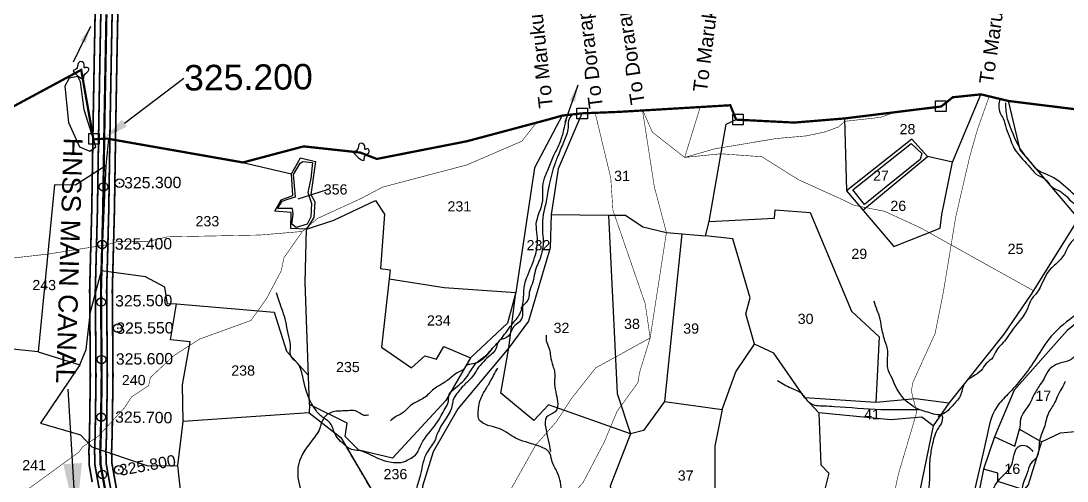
# Model space of a CAD drawing. Header units: feet. Extents: x 788859 to 794437, y 1564731 to 1569692.
# Drawn here: x 791154 to 793000, y 1567794 to 1568606 of the extents above; entities that cross this region are included whole.
import ezdxf
from ezdxf import colors
from ezdxf.entities.mleader import LeaderData, LeaderLine
from ezdxf.enums import TextEntityAlignment as Align
from ezdxf.math import Vec2, Vec3

# ---------------------------------------------------------------- set-up
doc = ezdxf.new("R2010")
doc.units = ezdxf.units.FT
doc.header["$LTSCALE"] = 15
doc.header["$MEASUREMENT"] = 0
doc.header["$PDMODE"] = 32
doc.header["$PDSIZE"] = 15
doc.linetypes.add('HIDDEN2', pattern=[0.1875, 0.125, -0.0625])
for name, color, linetype in [('CANAL1', 7, 'Continuous'), ('CRDS STONES', 7, 'Continuous'), ('CSMark', 72, 'Continuous'), ('HILL', 17, 'Continuous'), ('PLOT', 7, 'Continuous'), ('PLOT NO', 7, 'Continuous'), ('ROADS', 6, 'Continuous'), ('TANKS-STREAM', 4, 'Continuous'), ('text2', 7, 'Continuous'), ('VILLAGE STONES', 240, 'Continuous')]:
    doc.layers.add(name, color=color, linetype=linetype)
doc.styles.get("Standard").update_dxf_attribs({"font": 'arial.ttf'})
doc.dimstyles.get("Standard").update_dxf_attribs({"dimtxt": 0.18, "dimasz": 30, "dimexe": 0.18, "dimexo": 0.0625, "dimgap": 0.09, "dimtad": 0, "dimtih": 1, "dimtoh": 1, "dimdec": 4, "dimzin": 0, "dimdsep": 46, "dimtxsty": 'Standard', "dimcen": 0.09, "dimadec": 0, "dimazin": 0, "dimtfac": 1, "dimtdec": 4, "dimtofl": 0, "dimtmove": 0, "dimatfit": 3, "dimfxl": 1, "dimtolj": 1, "dimtzin": 0, "dimarcsym": 0})

msp = doc.modelspace()

# ---------------------------------------------------------------- linework, layer by layer
at = {"layer": 'CANAL1', "color": 1, "const_width": 3}
for points in [[(791285.5, 1568642.5), (791283.5, 1568537.9), (791281.5, 1568425.9), (791279.1, 1568271.7), (791275.4, 1568131.4), (791276.6, 1567979.8), (791275.2, 1567879.5), (791274.1, 1567846.1), (791274.8, 1567821.2), (791279.9, 1567792.4)], [(791325.5, 1568641.3), (791323.5, 1568537.1), (791321.5, 1568425.2), (791319.1, 1568270.9), (791315.4, 1568131), (791316.6, 1567979.7), (791315.2, 1567878.6), (791314.1, 1567846), (791314.7, 1567825.3), (791319.3, 1567799.5), (791348.5, 1567638)]]:
    msp.add_lwpolyline(points, dxfattribs=at)
at = {"layer": 'CANAL1', "color": 5, "const_width": 3}
for points in [[(791295.5, 1568642.2), (791293.5, 1568537.7), (791291.5, 1568425.7), (791289.1, 1568271.5), (791285.4, 1568131.3), (791286.6, 1567979.8), (791285.2, 1567879.3), (791284.1, 1567846.1), (791284.8, 1567822.2), (791289.8, 1567794.2), (791319, 1567632.7)], [(791315.5, 1568641.6), (791313.5, 1568537.3), (791311.5, 1568425.4), (791309.1, 1568271.1), (791305.4, 1568131.1), (791306.6, 1567979.7), (791305.2, 1567878.8), (791304.1, 1567846), (791304.7, 1567824.3), (791309.4, 1567797.7), (791338.7, 1567636.2)]]:
    msp.add_lwpolyline(points, dxfattribs=at)
at = {"layer": 'CANAL1', "color": 1, "linetype": 'HIDDEN2', "ltscale": 5, "const_width": 4}
msp.add_lwpolyline([(791305, 1568618.1), (791304.8, 1568607.4), (791304.1, 1568568.2), (791303.5, 1568537.5), (791301.5, 1568425.6), (791299.1, 1568271.3), (791295.4, 1568131.2), (791296.6, 1567979.8), (791295.2, 1567879), (791294.1, 1567846), (791294.7, 1567823.3), (791299.6, 1567795.9), (791328.9, 1567634.5)], dxfattribs=at)
at = {"layer": 'CANAL1', "color": 5, "linetype": 'HIDDEN2', "ltscale": 5, "const_width": 4}
msp.add_lwpolyline([(791082.4, 1568424), (791260.5, 1568520), (791282.1, 1568397.3), (791306.5, 1568398.7), (791545.9, 1568356.6), (791653.1, 1568385), (791753, 1568374.1), (791782, 1568362.8), (791941.3, 1568394.1), (792086.2, 1568432.8), (792109.2, 1568439.3), (792143.7, 1568443.3), (792209.6, 1568445.9), (792405.9, 1568457.6), (792416.3, 1568432.2), (792518.9, 1568427), (792607.6, 1568434.3), (792778.2, 1568455.4), (792798.5, 1568471.7), (792848.2, 1568476.8), (792896.6, 1568465.2), (793084.7, 1568441.8)], dxfattribs=at)
at = {"layer": 'HILL'}
for points in [[(791231.5, 1568491.2), (791238.3, 1568427.2), (791257.4, 1568384), (791275.6, 1568376.3), (791286.4, 1568384.3), (791265.9, 1568449.6), (791259.4, 1568499.1), (791254.6, 1568508.5), (791239.2, 1568505.5), (791231.5, 1568491.2)], [(792622.3, 1568308.3), (792725.3, 1568389.9), (792744, 1568372.3), (792741, 1568362), (792681.1, 1568313.5), (792642.6, 1568282.3), (792622.3, 1568308.3)], [(791651.7, 1568358.4), (791668.4, 1568356.8), (791665.7, 1568328.5), (791660.7, 1568303.4), (791666.6, 1568283.9), (791665.5, 1568260.5), (791659.1, 1568247.8), (791640, 1568241.8), (791632.1, 1568247.4), (791634.8, 1568265.3), (791633.1, 1568275.1), (791606.7, 1568275.6), (791614.9, 1568288.4), (791625.2, 1568291.6), (791638.4, 1568295.7), (791635.3, 1568335.3), (791646.7, 1568355.3), (791651.7, 1568358.4)]]:
    msp.add_lwpolyline(points, dxfattribs=at)
at = {"layer": 'PLOT'}
for points in [[(792607.6, 1568434.3), (792610.9, 1568306.5), (792694.4, 1568208.2), (792776.2, 1568240.9), (792779.3, 1568264.6), (792798.3, 1568357.2), (792848.2, 1568476.8)], [(793181.4, 1568426.2), (793158.8, 1568367.2), (793020.3, 1568257.4), (792917.5, 1568379.1), (792896.6, 1568465.2)], [(792109.2, 1568439.3), (792060.4, 1568347), (792027.6, 1568126.8), (792012.9, 1568072.9), (791947.7, 1568011.9), (791903.9, 1567936.4), (791809.6, 1567834.3), (791750.5, 1567848.5), (791726.1, 1567872.7), (791729.7, 1567896.5), (791663.3, 1567929.3), (791655.9, 1568145.5), (791657.8, 1568239.1), (791706.1, 1568254.7), (791780.1, 1568289.7), (791795.9, 1568265.5), (791788.4, 1568169.4), (791805.6, 1568167.2), (791803.7, 1568151), (791901.2, 1568135.7), (792027.6, 1568126.8)], [(792143.7, 1568443.3), (792102.4, 1568345.1), (792090.1, 1568264.8), (792088.3, 1568206.1), (792049.8, 1568076.5), (792015, 1568029.6), (791925.2, 1567921.8), (791881.6, 1567845.8), (791862.5, 1567784.9), (791864.5, 1567660.2), (791845.5, 1567623)], [(793020.3, 1568257.4), (792936.7, 1568124), (792888.5, 1568053.7), (792791.6, 1567931.9), (792732.7, 1567939.2), (792662.6, 1567932.8), (792537.6, 1567941.3), (792482.8, 1568019.8), (792448.4, 1568035.9), (792433.2, 1568089.1), (792440.8, 1568117.6), (792410.6, 1568221.6), (792362.2, 1568226.9), (792368.7, 1568252.4), (792398.8, 1568424.2), (792416.3, 1568432.2)], [(791343.9, 1567617), (791345.6, 1567637.1), (791473.7, 1567613.2), (791475.1, 1567655.7), (791490.3, 1567658.9), (791486, 1567759.2), (791436.6, 1567767.6), (791431, 1567821.8), (791440.2, 1567899.4), (791439.3, 1567963.8), (791452.6, 1568040.1), (791418.2, 1568043.7), (791428.5, 1568107.1), (791412.5, 1568106.7), (791408, 1568136.4), (791374.1, 1568154.8), (791296.2, 1568165.1), (791304.3, 1568351), (791309.4, 1568398.2)], [(792798.3, 1568357.2), (792753.9, 1568367.4), (792726.1, 1568397.7), (792610.9, 1568306.5)], [(793434, 1568395.4), (793318.6, 1568279.2), (793311.6, 1568266.8), (793259.5, 1568254), (793130.8, 1568163.8), (793000.5, 1568060), (792907, 1567954.9), (792872.4, 1567872.3), (792852.6, 1567815.3), (792837, 1567736.3), (792824, 1567666.9), (792832.3, 1567628.1), (792853.8, 1567572.2), (792866.8, 1567529.4)], [(791545.9, 1568356.6), (791631.8, 1568336.3), (791647.7, 1568364.6), (791674.1, 1568358.5), (791665.8, 1568299.8), (791672.9, 1568287.3), (791670.8, 1568259.4), (791657.8, 1568239.1), (791630.7, 1568239.8), (791631, 1568268.3), (791601.9, 1568270.8), (791613.2, 1568290.9), (791634.2, 1568298.3), (791631.8, 1568336.3)], [(792640, 1568272.2), (792753.9, 1568367.4)], [(791304.3, 1568351), (791250.5, 1568316.3), (791213.2, 1568316.9), (791184.4, 1568022.3), (791042.8, 1568037.2)], [(792368.7, 1568252.4), (792483.7, 1568258.4), (792485.3, 1568272.7), (792546.6, 1568268.2), (792619.8, 1568093.9), (792668.4, 1568048.9), (792662.6, 1567932.8)], [(792090.1, 1568264.8), (792191, 1568263.7), (792221.1, 1568263.3), (792251.3, 1568242.7), (792293.2, 1568233.1), (792362.2, 1568226.9)], [(792191, 1568263.7), (792206.4, 1567948.8), (792229.7, 1567877.4), (792193.8, 1567785.2), (792212.2, 1567676.8)], [(792320.6, 1568230.6), (792289.9, 1567934.4), (792391.5, 1567920.6), (792415.6, 1567987), (792448.4, 1568035.9)], [(791184.4, 1568022.3), (791258.1, 1567999.3), (791269.1, 1568026.5), (791277, 1568092.7), (791296.2, 1568165.1)], [(791803.7, 1568151), (791790.4, 1568030.7), (791843.1, 1567993.8), (791866.6, 1568015), (791887.4, 1568009.6), (791900.6, 1568031.8), (791947.7, 1568011.9)], [(792289.9, 1567934.4), (792252.5, 1567883.5), (792229.7, 1567877.4), (792084.9, 1567928.6), (792059, 1567900.9), (792001.2, 1567949.1), (792015, 1568029.6), (792027.6, 1568126.8)], [(791428.5, 1568107.1), (791601.1, 1568092.5), (791622.9, 1568023.3), (791661.5, 1567980.6)], [(792872.4, 1567872.3), (792908.3, 1567855.5), (792916.1, 1567885.7), (792954.8, 1567863.3), (792988.9, 1567879.6), (793020.8, 1567882.1), (793024.7, 1567918.7), (793067.5, 1568019.8)], [(791258.1, 1567999.3), (791188.6, 1567896.2), (791259.1, 1567875.7), (791279, 1567854.5), (791378.2, 1567821.1), (791431, 1567821.8)], [(792791.6, 1567931.9), (792764.1, 1567891.5), (792743.9, 1567906.8), (792689.3, 1567902.5), (792562.1, 1567914.6), (792537.6, 1567941.3)], [(791663.3, 1567929.3), (791663, 1567914.5), (791440.2, 1567899.1)], [(792391.5, 1567920.6), (792378.5, 1567855.7), (792379.5, 1567685.7), (792368.1, 1567636.6)], [(791663, 1567914.5), (791718.7, 1567871.3), (791802.9, 1567728.3), (791799.9, 1567691.3), (791768.2, 1567648.9), (791658.1, 1567621.4)], [(792562.1, 1567914.6), (792565.4, 1567823), (792579.6, 1567807.9), (792567.6, 1567758.8), (792568.3, 1567682.7), (792560.5, 1567611.3), (792605.2, 1567604.5), (792636.8, 1567674.6), (792739.9, 1567774.4)], [(792764.1, 1567891.5), (792739.9, 1567774.4), (792725.1, 1567611.1), (792783.2, 1567552.4), (792782.6, 1567484.2), (792795.5, 1567480.9), (792877, 1567536.4), (792926.9, 1567600.7), (792941.8, 1567614.8)], [(792954.8, 1567863.3), (792931.8, 1567787.8), (792923.8, 1567778.5)], [(793040.8, 1567810.3), (792999.7, 1567760.9), (792996, 1567736.2), (792938.3, 1567669.1), (792883.6, 1567674), (792887.9, 1567686.4), (792896.2, 1567687.6), (792908.5, 1567753.3), (792923.8, 1567778.5), (792878.1, 1567793.6), (792878.3, 1567808.3), (792852.6, 1567815.3)]]:
    msp.add_lwpolyline(points, dxfattribs=at)
at = {"layer": 'ROADS', "linetype": 'HIDDEN2', "ltscale": 10, "const_width": 1}
for points in [[(792862.8, 1568473.3), (792841.8, 1568414), (792828.5, 1568367.2), (792803.7, 1568260.3), (792781.8, 1568127.2), (792767.4, 1568055), (792727.8, 1567967.6), (792725.5, 1567953.1), (792734.9, 1567915.6), (792702.5, 1567806), (792693, 1567761.7), (792692.5, 1567710.6), (792682.1, 1567682), (792650.2, 1567648.7), (792629.2, 1567585.2), (792619.7, 1567554.1), (792616, 1567541.9)], [(792352.9, 1568454.5), (792325.4, 1568365.5)], [(791837.2, 1567382), (791881, 1567462), (791930.1, 1567603.4), (792000, 1567735.5), (792018.4, 1567779.1), (792062.6, 1567857.7), (792099, 1567898.9), (792125.1, 1567939.2), (792168.4, 1567994), (792194.1, 1568008.1), (792264.5, 1568046.9), (792255.8, 1568107.2), (792221, 1568207.9), (792198.8, 1568272.3), (792195, 1568329.3), (792175, 1568412.5), (792167.4, 1568444.2)], [(792250.8, 1568449.9), (792268.4, 1568410), (792325.4, 1568365.5), (792378.2, 1568380.6), (792486.7, 1568398.8), (792540.1, 1568403.5), (792573.1, 1568410.5), (792596.8, 1568419.3), (792607.7, 1568429.2), (792670.8, 1568436.2), (792692.6, 1568443.9)], [(792250.8, 1568449.9), (792271.9, 1568313.4), (792293.2, 1568233.1), (792264.5, 1568046.9)], [(791088.7, 1568182.1), (791201.3, 1568194.8), (791306.6, 1568211.4), (791324.6, 1568216.8), (791380.6, 1568217.6), (791412.1, 1568225.3), (791576.2, 1568228.5), (791650.8, 1568234.8), (791677.3, 1568257.7), (791753.5, 1568292.6), (791792.5, 1568313.1), (791941.2, 1568352.3), (792038.4, 1568394.3), (792063.5, 1568426.7)], [(792325.4, 1568365.5), (792389.6, 1568371.9), (792461.7, 1568366.7), (792525.9, 1568326.3), (792606.7, 1568289.6), (792624.5, 1568280.9), (792648.7, 1568276.2), (792678.4, 1568270.3), (792742.3, 1568240.8), (792836.1, 1568188.5), (792940.7, 1568130.3)], [(791650.8, 1568234.8), (791618.3, 1568188.5), (791613.3, 1568164.9), (791587.4, 1568116), (791560.1, 1568077.7), (791469.6, 1568044.9), (791423.6, 1568015.3), (791400.3, 1567993.5), (791382.6, 1567977), (791379.5, 1567962.8), (791349.5, 1567942.8), (791336.5, 1567923.1), (791290.7, 1567873.4), (791263, 1567854.6), (791256.3, 1567845.2), (791157.6, 1567773.3), (791127.3, 1567751.1), (791043.4, 1567727.6), (790962.6, 1567673.2)], [(792264.5, 1568046.9), (792245.8, 1567985.8), (792242.9, 1567967.9), (792206.2, 1567917.5), (792183.6, 1567863.1), (792145.9, 1567791.2), (792105.3, 1567746.7)]]:
    msp.add_lwpolyline(points, dxfattribs=at)
at = {"layer": 'TANKS-STREAM'}
for points in [[(792881.2, 1568468.9), (792879.8, 1568457.1), (792882.1, 1568443.9), (792887.4, 1568434.5), (792893, 1568416.4), (792899.5, 1568398.7), (792905.5, 1568384), (792912.7, 1568373), (792937.6, 1568344.5), (792945.9, 1568335.9), (792961.1, 1568327.5), (792972.1, 1568314.5), (792987.8, 1568305.7), (792999.5, 1568296.3), (793010.1, 1568285.7), (793023.7, 1568277.4), (793039.8, 1568272.8), (793048.6, 1568267.3), (793049.7, 1568261.6), (793035.8, 1568249.9), (793020.7, 1568229.9), (793005.9, 1568213.8), (792995.4, 1568195), (792980.3, 1568177.2), (792970.8, 1568168.6), (792952.7, 1568136.1), (792945.5, 1568124.8), (792939.1, 1568117.7), (792929.7, 1568097.3), (792901.3, 1568057.8), (792892.3, 1568044.2), (792873.8, 1568021.6), (792869.2, 1568012.2), (792857.5, 1568001.7), (792848.5, 1567989.6), (792819.2, 1567966.5), (792811.5, 1567944), (792797.9, 1567927.2), (792787.7, 1567916.6), (792777.9, 1567911.7), (792751.1, 1567916.6), (792740.1, 1567920), (792725.4, 1567928), (792696.6, 1567963.5), (792691.3, 1567975.9), (792683.8, 1567993.3), (792683.8, 1568022.7), (792678.9, 1568041.9), (792672.8, 1568065.9), (792669.4, 1568084.3), (792665.3, 1568095.3), (792659.6, 1568111.5)], [(793350.9, 1568410.4), (793329.9, 1568385.8), (793304.8, 1568361.6), (793290, 1568352.6), (793273.3, 1568340.8), (793262.7, 1568334), (793217.1, 1568321.4), (793186.9, 1568308.1), (793166.7, 1568296.8), (793146, 1568289.3), (793114.1, 1568282.5), (793095.6, 1568276.6), (793068.8, 1568274.3), (793035.8, 1568283.5), (792967.1, 1568334.4), (792947.1, 1568344), (792937.7, 1568355.2), (792924.9, 1568370.4), (792899.8, 1568420.2), (792895.3, 1568433.3), (792893, 1568446.9), (792891.9, 1568461.6)], [(791727.8, 1567855.8), (791736.9, 1567850.7), (791750.5, 1567848.5), (791785.2, 1567833.8), (791811.5, 1567827.2), (791829.1, 1567827.9), (791842.6, 1567834.8), (791851.5, 1567841.4), (791858.4, 1567854.9), (791883.7, 1567891.1), (791894.1, 1567906.5), (791900.9, 1567919.1), (791907.6, 1567931.1), (791910.1, 1567947.1), (791920.8, 1567958.5), (791943.7, 1567982), (791957.7, 1568002.6), (791973.2, 1568014.9), (791984.4, 1568026.4), (791999.9, 1568043.3), (792020.3, 1568070.2), (792034.3, 1568088.9), (792041.2, 1568118.3), (792043.2, 1568141.8), (792047.8, 1568156), (792062.1, 1568193.5), (792065.3, 1568228.1), (792063.6, 1568247.2), (792075, 1568289.3), (792075, 1568309.6), (792078, 1568328.8), (792083.9, 1568343.2), (792093.5, 1568366.7), (792103.3, 1568387), (792110.9, 1568408.1), (792114.3, 1568423.8), (792120.2, 1568440.5), (792120.2, 1568440.2)], [(792126.5, 1568441.3), (792120.5, 1568430.1), (792119.4, 1568414.7), (792115.6, 1568402.6), (792105.9, 1568378.2), (792100.4, 1568364.7), (792096.6, 1568355.3), (792086.4, 1568317.5), (792083.1, 1568301.6), (792081.2, 1568287.6), (792078.1, 1568275.5), (792074.8, 1568231), (792075.7, 1568216.2), (792073.4, 1568198.6), (792069.6, 1568185.4), (792064.1, 1568172.7), (792056.1, 1568142), (792051.1, 1568127.1), (792047.3, 1568111.5), (792038, 1568097.8), (792039, 1568097.7)], [(791348.9, 1567341.3), (791352.7, 1567326.1), (791355.6, 1567316.5), (791357.5, 1567291), (791339.4, 1567288), (791312.7, 1567292.1), (791290.1, 1567304.3), (791273.8, 1567312.1), (791258.3, 1567320.6), (791246, 1567333.9), (791218.1, 1567362.5), (791201.8, 1567380.7), (791193, 1567390.7), (791188.5, 1567408.4), (791185.9, 1567424.7), (791175.9, 1567450.6), (791161.1, 1567475.2), (791145.9, 1567501.1), (791130.3, 1567524.8), (791114.8, 1567543.3), (791072.1, 1567600.7), (791044.3, 1567610.5), (791013.6, 1567624), (790995.4, 1567653.7), (790958.6, 1567676.1), (790940.9, 1567693.3), (790907.7, 1567706.6), (790863.4, 1567730.8), (790825.6, 1567741.5), (790786, 1567765.7), (790758.5, 1567778.7), (790733.4, 1567786.7), (790685.6, 1567804.5), (790656.7, 1567817.6), (790636.6, 1567835), (790605.9, 1567839.9), (790593.4, 1567854.8), (790579.9, 1567864.1), (790551.4, 1567872), (790532.3, 1567890.7), (790521.1, 1567907.4), (790484.3, 1567950.7), (790482, 1567955.7), (790470.3, 1567974.3), (790460.1, 1567989.2), (790448.4, 1568010.1), (790429.3, 1568036.7), (790413.5, 1568053.9), (790395.3, 1568079.5), (790375.7, 1568099.5), (790350.4, 1568121.2), (790337.8, 1568128.6), (790344.3, 1568144), (790357.8, 1568159.4), (790367.6, 1568163.1), (790386.3, 1568174.2), (790397.9, 1568186.3), (790418, 1568202.2), (790431, 1568210.6), (790449.2, 1568228.2), (790454.3, 1568237.5), (790455.3, 1568246.7), (790474.4, 1568270), (790500.5, 1568289.1), (790514.5, 1568323)], [(793350.5, 1568335.3), (793265.4, 1568265), (793243.5, 1568251.1), (793206.3, 1568228.3), (793182.5, 1568214.4), (793116.3, 1568162.1), (793087.5, 1568145.2), (793057.7, 1568119.9), (792968.2, 1568044.8), (792942.6, 1568006.2), (792895.6, 1567947.3), (792876.8, 1567926), (792856.9, 1567865), (792838, 1567782.9), (792825.1, 1567722.8), (792813.1, 1567677.4), (792810.6, 1567651.1), (792824.6, 1567611.4), (792834, 1567598), (792849.9, 1567562.8), (792860.3, 1567550.8)], [(791727.8, 1567855.8), (791706.7, 1567880.6), (791702.9, 1567891.5), (791695.6, 1567900.3), (791688.6, 1567905.1), (791675.1, 1567918.5), (791652.2, 1567975.3), (791642.2, 1568002), (791630.4, 1568015), (791629.8, 1568034.1), (791625.6, 1568054.6), (791621.4, 1568075.9), (791610, 1568111.5), (791605.4, 1568126.7)], [(792039.2, 1568102.6), (792033.8, 1568075), (792023.3, 1568066.5), (792018.6, 1568057.1), (792007.6, 1568045.6), (791999.9, 1568043.3), (791991.1, 1568025.5), (791982.8, 1568016.7), (791959.4, 1567991.5), (791950.6, 1567978.1), (791941, 1567968.4), (791934.4, 1567961.8), (791928.9, 1567955.5), (791921.1, 1567945.3), (791917, 1567937.9), (791915.4, 1567929.1), (791904.6, 1567905.3), (791895.2, 1567891), (791891.9, 1567883.8), (791887.2, 1567873.9), (791885.6, 1567867.9), (791882.3, 1567861.8), (791874.9, 1567851.4), (791868.5, 1567840.4), (791857.9, 1567801.1), (791851.3, 1567777.8), (791850.4, 1567767.3), (791850.8, 1567747.5), (791849.5, 1567735.6), (791849.9, 1567715.2), (791851.3, 1567698), (791855.2, 1567669.4), (791854.8, 1567652.3), (791855, 1567641.6), (791849.5, 1567630.9), (791858.7, 1567622.3), (791855.5, 1567605), (791860.9, 1567588), (791856.2, 1567576.5)], [(790402.3, 1568090.3), (790422.6, 1568064.2), (790434.3, 1568048.7), (790454, 1568024), (790468.8, 1568004.3), (790477.4, 1567998.2), (790486.3, 1567991.3), (790496.9, 1567986.3), (790504.4, 1567979.6), (790511.3, 1567971), (790517.7, 1567965.5), (790529.4, 1567959.6), (790538.6, 1567952.4), (790548.3, 1567943.8), (790558, 1567935.2), (790563.3, 1567930.8), (790575.6, 1567920.5), (790602.9, 1567899.2), (790614.8, 1567890), (790626.5, 1567884.5), (790634.9, 1567879.8), (790643.7, 1567875.9), (790651.8, 1567870.9), (790657.6, 1567866.2), (790662.4, 1567861.7), (790681.9, 1567846.6), (790720.3, 1567826.6), (790745.6, 1567815.3), (790765.3, 1567807.2), (790780, 1567801.1), (790799.2, 1567795), (790822.6, 1567792.2), (790835.4, 1567791.4), (790848.4, 1567788.6), (790882.6, 1567776.8), (790901.5, 1567768.2), (790921.5, 1567762.4), (790943.1, 1567756.5), (790964, 1567750.1), (790980.7, 1567742.4), (790994.3, 1567735.2), (791009.3, 1567727.9), (791020.4, 1567722.4), (791032.7, 1567713.8), (791031.3, 1567704.8), (791035.7, 1567689), (791046.6, 1567674.5), (791049.1, 1567668.4), (791049.7, 1567649.3), (791058.2, 1567639.2), (791070.9, 1567626.7), (791080.5, 1567621.8), (791097.5, 1567604.6), (791105.1, 1567592.3), (791113.3, 1567580.4), (791120.9, 1567573.8), (791142.2, 1567546), (791147.9, 1567539.8), (791154.5, 1567532.8), (791160, 1567523.6), (791192.1, 1567487.5), (791215.9, 1567476.5), (791220.5, 1567465), (791243.6, 1567454.1), (791260.7, 1567440.3), (791269.1, 1567425.5), (791285.6, 1567412.7), (791307.2, 1567405.2), (791319.3, 1567401.5), (791341.8, 1567395.3), (791365.5, 1567390.3), (791376.7, 1567392.5), (791392.3, 1567393.7), (791420, 1567390.3), (791441.6, 1567387.2), (791483.2, 1567384.2), (791515.1, 1567378.6), (791545.3, 1567374.2), (791570.2, 1567368.9), (791592.4, 1567363.9), (791620.8, 1567359), (791645.7, 1567354), (791669.1, 1567351.2), (791742.9, 1567348.4), (791776.9, 1567357.1), (791794, 1567367.7), (791806.8, 1567384.8), (791824, 1567398.5), (791843, 1567426.2), (791858.6, 1567510.2), (791859.1, 1567554.5), (791855.6, 1567582.9), (791852, 1567625.1), (791845.4, 1567634.4), (791838.5, 1567631.7), (791829.7, 1567630.7), (791817.2, 1567635.1), (791808.6, 1567637.3), (791794.6, 1567637.6), (791781.6, 1567638.1), (791775.2, 1567639.3), (791773.5, 1567647.6), (791780.6, 1567659.2), (791790.4, 1567670.4), (791796.6, 1567680), (791806.9, 1567707.1), (791808.9, 1567724.5), (791807.1, 1567736), (791796.6, 1567755.2), (791770.7, 1567783), (791762.9, 1567796.3), (791750.8, 1567816.8), (791739.1, 1567836.6), (791727.8, 1567855.8)], [(792080.7, 1568052), (792082, 1568038.6), (792086.8, 1568026.5), (792088.5, 1568015.3), (792092.8, 1567997.6), (792095.4, 1567988.6), (792095.9, 1567964.8), (792098.9, 1567947.1), (792096.7, 1567916.5), (792081.6, 1567906.8), (792080.3, 1567887.4), (792084.6, 1567866.7), (792088.5, 1567846.3)], [(791985.8, 1568028.2), (791948.8, 1568000.3), (791939.5, 1567997.8), (791936.8, 1567993.2), (791923.9, 1567985.2), (791911.8, 1567975.8), (791893.9, 1567963.7), (791885.1, 1567958.3), (791867.2, 1567942.4), (791848, 1567931.6), (791837.2, 1567923.6), (791830.5, 1567916.2), (791823.4, 1567911.8), (791815, 1567907.4), (791806.2, 1567900.7)], [(793053.1, 1568029), (793042, 1568024), (793031.5, 1568029.9), (793020.8, 1568023), (793012.9, 1568013.4), (793005.1, 1568007.8), (792987.7, 1568002.2), (792968.6, 1567991), (792959.7, 1567975.3), (792952.4, 1567964.1), (792941.1, 1567945.1), (792934.4, 1567931.1), (792918.2, 1567903.1), (792916.1, 1567885.7), (792915.4, 1567883.5)], [(792106.8, 1567724.6), (792100.8, 1567735.8), (792099.9, 1567747.4), (792102.6, 1567764.6), (792106, 1567774.2), (792100.5, 1567809.7), (792090.9, 1567830.9), (792086.1, 1567845.3), (792075.2, 1567852.9), (792035, 1567866.6), (792024.4, 1567871.4), (792010.3, 1567880.7), (791993.1, 1567888.2), (791973.2, 1567894.4), (791963.6, 1567901.2), (791961.7, 1567922.4), (791964.5, 1567936.8), (791969.3, 1567947.4), (791979.6, 1567964.9), (791988.2, 1567980.4), (791995.4, 1567993.4)], [(792738.3, 1567920.1), (792700.5, 1567919.7), (792671.8, 1567920.2), (792589.7, 1567925.4), (792571.2, 1567926.3), (792546.7, 1567931.4), (792533.3, 1567947.4), (792513.2, 1567958.1), (792489, 1567970.9)], [(792996.7, 1567969.7), (792992.2, 1567960.2), (792984.3, 1567946.2), (792978.7, 1567933.3), (792967.5, 1567914.3), (792959.7, 1567888.5), (792951.6, 1567865.2), (792946.6, 1567836.5), (792936.1, 1567825), (792929.3, 1567807.1), (792923.2, 1567791.4), (792916.1, 1567765.9), (792908.5, 1567753.3), (792905.2, 1567735.6), (792893.4, 1567707.1), (792881.1, 1567690.3), (792866, 1567655.6), (792863.2, 1567636), (792859.8, 1567611.4), (792865.5, 1567576.2), (792865.5, 1567561.8), (792854.2, 1567510.8), (792852, 1567473.4)], [(791767.4, 1567910.7), (791759.7, 1567910), (791744.4, 1567918.3), (791731.1, 1567918.3), (791707.4, 1567916.9), (791696.5, 1567912.9), (791684.7, 1567897.7), (791680.2, 1567884.2), (791672.6, 1567872.4), (791644, 1567822.9), (791648.2, 1567778.4), (791653.7, 1567763.1), (791648.2, 1567723.4), (791641.9, 1567699.7), (791639.8, 1567679.2), (791620.9, 1567647.9), (791616.8, 1567636.2), (791606.2, 1567628.9), (791572.8, 1567618.1)], [(792773, 1567907.9), (792777.9, 1567911.7), (792779.2, 1567898.5), (792773.1, 1567888.2), (792761.8, 1567855.3), (792758, 1567831.8), (792754.7, 1567776.5), (792744.4, 1567754.4), (792737.3, 1567746.5), (792727, 1567729), (792720.4, 1567720.6), (792697.8, 1567702.7), (792683.2, 1567683), (792659.7, 1567663.7), (792656.4, 1567653.4), (792653.1, 1567642.6), (792645.6, 1567621.9), (792642.8, 1567615.3), (792641.3, 1567605.4), (792638, 1567597.4)], [(792853.8, 1567572.2), (792854.6, 1567589.3), (792853.4, 1567609.6), (792856.2, 1567640.3), (792851.5, 1567664), (792853.9, 1567690.1), (792848.8, 1567709.4), (792860.1, 1567743.3), (792865.1, 1567763.9), (792878.1, 1567793.6), (792902.6, 1567823.3), (792906.9, 1567841.2), (792912.6, 1567853.5), (792919, 1567857.2), (792931.8, 1567854.5), (792940, 1567846.3)], [(792892.4, 1567556.3), (792898.2, 1567584.3), (792902, 1567601.2), (792903.1, 1567621.4), (792907.2, 1567638.3), (792917.2, 1567650.7), (792943, 1567666.6), (792954.7, 1567679.3), (792962.6, 1567688.9), (792983.3, 1567707.5), (792987.5, 1567726.2), (793003.7, 1567742.1), (793009.2, 1567760.6), (793013.1, 1567776.9), (793022.9, 1567788.7), (793027.9, 1567794.7), (793037.2, 1567805.9)]]:
    msp.add_spline(points, degree=3, dxfattribs=at)
at = {"layer": 'text2'}
msp.add_lwpolyline([(791694.5, 1568308.3), (791643, 1568291.6)], dxfattribs=at)
at = {"layer": 'text2', "color": 3}
for p in [(791328, 1568320), (791328, 1568320), (791299.8, 1568313.4), (791297.5, 1568211.8), (791295.6, 1568110.2), (791325, 1568064), (791325, 1568064), (791296.4, 1568008.6), (791295.6, 1567907.1), (791297.9, 1567805.8), (791327, 1567814), (791327, 1567814)]:
    msp.add_point(p, dxfattribs=at)
at = {"layer": 'text2', "color": 2}
for p in [(791328, 1568320), (791328, 1568320), (791325, 1568064), (791325, 1568064), (791327, 1567814), (791327, 1567814)]:
    msp.add_point(p, dxfattribs=at)
at = {"layer": 'VILLAGE STONES'}
for points in [[(792135.3, 1568452.5), (792153.7, 1568452.5), (792153.7, 1568433.8), (792135.3, 1568433.8)], [(792768.1, 1568465.1), (792786.6, 1568465.1), (792786.6, 1568446.4), (792768.1, 1568446.4)], [(792410.4, 1568442.1), (792428.8, 1568442.1), (792428.8, 1568423.3), (792410.4, 1568423.3)], [(791273.7, 1568407.6), (791292.1, 1568407.6), (791292.1, 1568388.9), (791273.7, 1568388.9)]]:
    msp.add_lwpolyline(points, close=True, dxfattribs=at)
for points in [[(791246.1, 1568518.4), (791253.2, 1568523.5), (791257.2, 1568534.1), (791265.8, 1568530.1), (791266.1, 1568523.6), (791271.2, 1568524.5), (791274, 1568520.3), (791265.5, 1568510.4), (791264.8, 1568504.5), (791254.3, 1568509.7), (791250.5, 1568512.9), (791246.1, 1568518.4)], [(791741, 1568374.4), (791748.1, 1568379.4), (791752.1, 1568390.1), (791760.8, 1568386.1), (791761.1, 1568379.6), (791766.1, 1568380.5), (791768.9, 1568376.3), (791760.5, 1568366.4), (791759.7, 1568360.4), (791749.2, 1568365.6), (791745.5, 1568368.9), (791741, 1568374.4)]]:
    msp.add_spline(points, degree=3, dxfattribs=at)

# ---------------------------------------------------------------- texts
at = {"layer": 'CSMark', "color": 1}
for s, rotation, p in [('325.300', 0.4399, (791336.2, 1568320.7)), ('325.400', 0.4399, (791319.9, 1568212.5)), ('325.500', 0.4399, (791320.3, 1568112.2)), ('325.550', 0.4399, (791322.4, 1568064.1)), ('325.600', 0.4399, (791321.6, 1568009.6)), ('325.700', 359.2076, (791320.3, 1567907.4)), ('325.800', 10.2698, (791327.7, 1567813.1))]:
    msp.add_text(s, height=20, rotation=rotation, dxfattribs=at).set_placement(p, align=Align.MIDDLE_LEFT)
at = {"layer": 'PLOT NO'}
for s, rotation, p in [('To Marukuntapalli 2 1/2 miles ', 82.803, (792364.5, 1568479.5)), ('To Marukuntapalli 2 1/2 miles', 82.0054, (792869.4, 1568494)), ('To Marukuntapall 2 miles', 96.3443, (792093.2, 1568454.1)), ('To Dorarapall 3 miles', 98.6626, (792255.2, 1568460.8)), ('To Dorarapall 3 miles', 97.0916, (792181.4, 1568453.7))]:
    msp.add_text(s, height=25, rotation=rotation, dxfattribs=at).set_placement(p)
for s, p in [('28', (792718.6, 1568415.5)), ('31', (792214.8, 1568332.9)), ('27', (792671.7, 1568333.2)), ('356', (791709.4, 1568309)), ('231', (791927.8, 1568279.1)), ('26', (792702.4, 1568280)), ('233', (791483.1, 1568252.9)), ('232', (792067.4, 1568210.6)), ('25', (792909.3, 1568204.1)), ('29', (792633.5, 1568195.3)), ('243', (791195.2, 1568140.2)), ('234', (791891.6, 1568077.6)), ('30', (792538.8, 1568080.6)), ('32', (792108, 1568064.6)), ('38', (792232.4, 1568071.6)), ('39', (792336.8, 1568063.4)), ('238', (791546.2, 1567989.3)), ('235', (791731.1, 1567995.5)), ('240', (791353.1, 1567972.5)), ('17', (792958.2, 1567944.7)), ('41', (792656.1, 1567911.9)), ('241', (791177.4, 1567822.3)), ('16', (792903.6, 1567815.7)), ('236', (791815, 1567806.5)), ('37', (792327.2, 1567804))]:
    msp.add_text(s, height=18, dxfattribs=at).set_placement(p, align=Align.MIDDLE_CENTER)
at = {"layer": 'VILLAGE STONES'}
msp.add_text('HNSS MAIN CANAL', height=33.904, rotation=268.2107, dxfattribs=at).set_placement((791229.6, 1568400.8))

# ---------------------------------------------------------------- leaders
at = {"layer": 'CRDS STONES', "color": 1}
ml = msp.add_multileader_mtext('Standard', dxfattribs=at)
ml.set_content('BY JUNCTION\\P790940\\P1568447', color=1)
ml.set_leader_properties()
ml.build(insert=Vec2(0, 0))
ml.multileader.update_dxf_attribs({"dogleg_length": 0.36, "arrow_head_size": 35})
ctx = ml.context
ctx.base_point, ctx.char_height, ctx.arrow_head_size, ctx.landing_gap_size, ctx.plane_origin = Vec3(790987.7, 1568756.6), 35, 35, 0.09, Vec3(790023.4, 1568173)
notes = []
notes.append((ctx, [(0, (1, 1, 0), (790987.7, 1568756.6), (1, 0), 1.396927018504357e-11, [(0, [(790934.6, 1568410)], 0, [])])]))
ctx.mtext.insert, ctx.mtext.flow_direction = Vec3(790987.8, 1568774.4), 5
at = {"layer": 'PLOT NO', "color": 5}
for points in [[(791276.9, 1568596.7), (791246.4, 1568533.7)], [(792137.1, 1568493.3), (792114.2, 1568427.2)]]:
    msp.add_leader(points, dimstyle='Standard', override={"dimgap": 0.09, "dimtad": 0}, dxfattribs=at)
at = {"layer": 'VILLAGE STONES'}
msp.add_leader([(791251.4, 1567725.2), (791237.4, 1567956.5)], dimstyle='Standard', override={"dimasz": 100, "dimgap": 0.09, "dimtad": 0, "dimtfill": 2, "dimtfillclr": 5}, dxfattribs=at)
at = {"layer": 'VILLAGE STONES', "color": 1}
ml = msp.add_multileader_mtext('Standard', dxfattribs=at)
ml.set_content('325.200', color=1)
ml.set_leader_properties()
ml.build(insert=Vec2(0, 0))
ml.multileader.update_dxf_attribs({"dogleg_length": 0.36, "arrow_head_size": 45})
ctx = ml.context
ctx.base_point, ctx.char_height, ctx.arrow_head_size, ctx.landing_gap_size, ctx.plane_origin, ctx.plane_x_axis, ctx.plane_y_axis = Vec3(791441.8, 1568505.6), 45, 45, 0.0911, Vec3(792239, 1568160.6), Vec3(0.999954, 0.009564), Vec3(-0.009564, 0.999954)
notes.append((ctx, [(0, (1, 1, 0), (791441.8, 1568505.6), (0.999954, 0.009564), 7.830585350072124e-12, [(0, [(791300.8, 1568399)], 0, [])])]))
ctx.mtext.insert, ctx.mtext.text_direction, ctx.mtext.rotation, ctx.mtext.flow_direction = Vec3(791441.7, 1568528.5), Vec3(0.999954, 0.009564), 0.009564, 5
for ctx, leaders in notes:
    for number, flags, end, landing, length, lines in leaders:
        leader = LeaderData()
        leader.index, (leader.has_last_leader_line, leader.has_dogleg_vector, leader.attachment_direction) = number, flags
        leader.last_leader_point, leader.dogleg_vector, leader.dogleg_length = Vec3(end), Vec3(landing), length
        for number, points, colour, breaks in lines:
            line = LeaderLine()
            line.index, line.vertices, line.color, line.breaks = number, Vec3.list(points), colors.encode_raw_color(colour), breaks
            leader.lines.append(line)
        ctx.leaders.append(leader)

doc.saveas('drawing.dxf')
